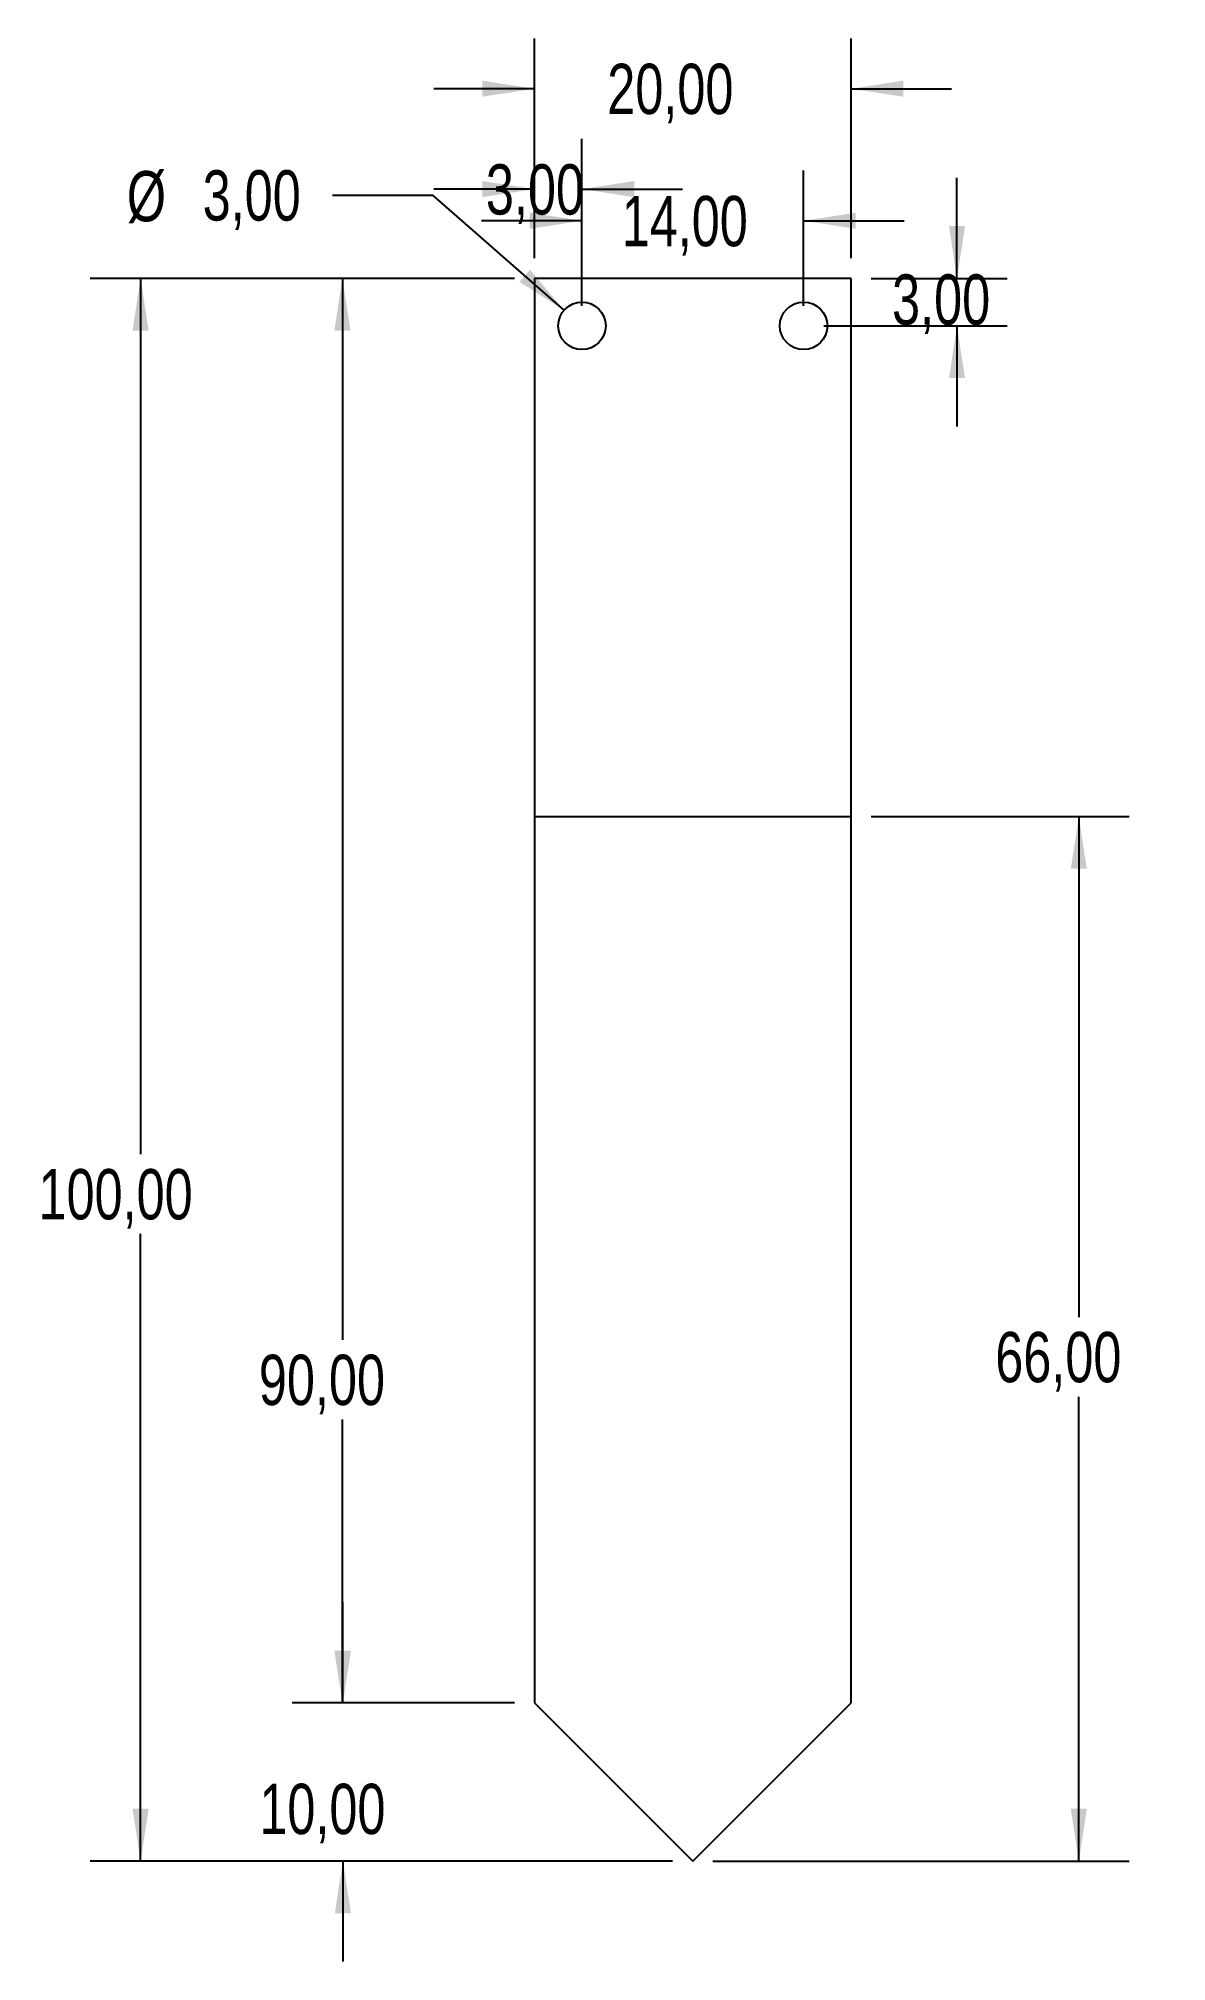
# Model space of a CAD drawing. Header units: millimetres. Extents: x 72 to 143, y 126 to 247.
import ezdxf

# ---------------------------------------------------------------- set-up
doc = ezdxf.new("R2010")
doc.units = ezdxf.units.MM
for name, color, linetype in [('DIMENSIONS', 161, 'Continuous'), ('KEEP_OUT', 6, 'Continuous'), ('TOP_OVERLAY', 2, 'Continuous')]:
    doc.layers.add(name, color=color, linetype=linetype)
doc.styles.add('SLDTEXTSTYLE0', font='TXT', dxfattribs={"width": 0.75})
doc.dimstyles.new('SLDDIMSTYLE0', dxfattribs={"dimtxt": 3.175, "dimasz": 3.302, "dimexe": 0, "dimexo": 0.0625, "dimgap": 0.79375, "dimtad": 0, "dimtih": 1, "dimtoh": 1, "dimrnd": 1e-09, "dimzin": 12, "dimdsep": 46, "dimtxsty": 'SLDTEXTSTYLE0', "dimsah": 1, "dimcen": 0.09, "dimadec": 0, "dimazin": 3, "dimtfac": 1, "dimtofl": 0, "dimtmove": 0, "dimatfit": 3, "dimfxl": 1, "dimfrac": 2, "dimtolj": 1, "dimtzin": 12, "dimarcsym": 0})
doc.dimstyles.new('SLDDIMSTYLE1', dxfattribs={"dimtxt": 3.175, "dimasz": 3.302, "dimexe": 0, "dimexo": 0.0625, "dimgap": 0.79375, "dimtad": 0, "dimtih": 1, "dimtoh": 1, "dimrnd": 1e-09, "dimzin": 12, "dimdsep": 46, "dimtxsty": 'SLDTEXTSTYLE0', "dimsah": 1, "dimcen": 0, "dimadec": 0, "dimazin": 3, "dimtfac": 1, "dimtofl": 0, "dimtmove": 0, "dimatfit": 3, "dimfxl": 1, "dimfrac": 2, "dimtolj": 1, "dimtzin": 12, "dimarcsym": 0})
doc.dimstyles.new('SLDDIMSTYLE2', dxfattribs={"dimtxt": 3.175, "dimasz": 3.302, "dimexe": 0, "dimexo": 0.0625, "dimgap": 0.79375, "dimtad": 0, "dimtih": 1, "dimtoh": 1, "dimrnd": 1e-09, "dimzin": 12, "dimdsep": 46, "dimtxsty": 'SLDTEXTSTYLE0', "dimsah": 1, "dimcen": 0.09, "dimadec": 0, "dimazin": 3, "dimtfac": 1, "dimtmove": 0, "dimatfit": 0, "dimfxl": 1, "dimfrac": 2, "dimtolj": 1, "dimtzin": 12, "dimarcsym": 0})

# ---------------------------------------------------------------- blocks, each defined once
blk = doc.blocks.new('_D')
at = {"layer": 'DIMENSIONS'}
for p, q in [((124.26, 198.17), (140.55, 198.17)), ((137.38, 198.17), (137.38, 166.54)), ((137.38, 132.17), (137.38, 161.5)), ((114.26, 132.17), (140.55, 132.17))]:
    blk.add_line(p, q, dxfattribs=at)
for points in [[(137.38, 198.17), (136.87, 194.87), (137.88, 194.87)], [(137.38, 132.17), (137.88, 135.47), (136.87, 135.47)]]:
    blk.add_solid(points, dxfattribs=at)
at = {"layer": 'DIMENSIONS', "insert": (132.1, 165.6), "char_height": 3.175, "attachment_point": 1, "style": 'SLDTEXTSTYLE0'}
blk.add_mtext('66,00', dxfattribs=at)
blk = doc.blocks.new('_D_1')
at = {"layer": 'DIMENSIONS'}
for p, q in [((101.72, 232.17), (74.93, 232.17)), ((78.11, 232.17), (78.11, 176.84)), ((78.11, 132.17), (78.11, 171.8)), ((111.72, 132.17), (74.93, 132.17))]:
    blk.add_line(p, q, dxfattribs=at)
for points in [[(78.11, 232.17), (77.6, 228.87), (78.62, 228.87)], [(78.11, 132.17), (78.62, 135.47), (77.6, 135.47)]]:
    blk.add_solid(points, dxfattribs=at)
at = {"layer": 'DIMENSIONS', "insert": (71.66, 175.89), "char_height": 3.175, "attachment_point": 1, "style": 'SLDTEXTSTYLE0'}
blk.add_mtext('100,00', dxfattribs=at)
blk = doc.blocks.new('_D_2')
at = {"layer": 'DIMENSIONS'}
for p, q in [((96.59, 237.4), (90.24, 237.4)), ((104.86, 230.16), (96.59, 237.4))]:
    blk.add_line(p, q, dxfattribs=at)
blk.add_solid([(104.86, 230.16), (102.71, 232.71), (102.04, 231.95)], dxfattribs=at)
at = {"layer": 'DIMENSIONS', "char_height": 3.175, "attachment_point": 1, "style": 'SLDTEXTSTYLE0'}
for s, insert in [('%%c', (77.24, 238.95)), ('3,00', (82.03, 239))]:
    blk.add_mtext(s, dxfattribs=dict(at, insert=insert))
blk = doc.blocks.new('_D_3')
at = {"layer": 'DIMENSIONS'}
for p, q in [((102.99, 233.44), (102.99, 247.33)), ((122.99, 233.44), (122.99, 247.33)), ((102.99, 244.15), (96.64, 244.15)), ((122.99, 244.15), (129.34, 244.15))]:
    blk.add_line(p, q, dxfattribs=at)
for points in [[(102.99, 244.15), (99.69, 244.66), (99.69, 243.65)], [(122.99, 244.15), (126.29, 243.65), (126.29, 244.66)]]:
    blk.add_solid(points, dxfattribs=at)
at = {"layer": 'DIMENSIONS', "insert": (107.59, 245.73), "char_height": 3.175, "attachment_point": 1, "style": 'SLDTEXTSTYLE0'}
blk.add_mtext('20,00', dxfattribs=at)
blk = doc.blocks.new('_D_4')
at = {"layer": 'DIMENSIONS'}
for p, q in [((90.89, 142.17), (90.89, 148.52)), ((101.72, 142.17), (87.71, 142.17)), ((111.72, 132.17), (87.71, 132.17)), ((90.89, 132.17), (90.89, 125.82))]:
    blk.add_line(p, q, dxfattribs=at)
for points in [[(90.89, 142.17), (91.4, 145.47), (90.38, 145.47)], [(90.89, 132.17), (90.38, 128.87), (91.4, 128.87)]]:
    blk.add_solid(points, dxfattribs=at)
at = {"layer": 'DIMENSIONS', "insert": (85.61, 137.05), "char_height": 3.175, "attachment_point": 1, "style": 'SLDTEXTSTYLE0'}
blk.add_mtext('10,00', dxfattribs=at)
blk = doc.blocks.new('_D_5')
at = {"layer": 'DIMENSIONS'}
for p, q in [((101.72, 232.17), (87.68, 232.17)), ((90.86, 232.17), (90.86, 165.11)), ((90.86, 142.17), (90.86, 160.07)), ((101.72, 142.17), (87.68, 142.17))]:
    blk.add_line(p, q, dxfattribs=at)
for points in [[(90.86, 232.17), (90.35, 228.87), (91.37, 228.87)], [(90.86, 142.17), (91.37, 145.47), (90.35, 145.47)]]:
    blk.add_solid(points, dxfattribs=at)
at = {"layer": 'DIMENSIONS', "insert": (85.58, 164.16), "char_height": 3.175, "attachment_point": 1, "style": 'SLDTEXTSTYLE0'}
blk.add_mtext('90,00', dxfattribs=at)
blk = doc.blocks.new('_D_6')
at = {"layer": 'DIMENSIONS'}
for p, q in [((105.99, 230.44), (105.99, 238.98)), ((119.99, 230.44), (119.99, 238.98)), ((105.99, 235.81), (99.64, 235.81)), ((119.99, 235.81), (126.34, 235.81))]:
    blk.add_line(p, q, dxfattribs=at)
for points in [[(105.99, 235.81), (102.69, 236.32), (102.69, 235.3)], [(119.99, 235.81), (123.29, 235.3), (123.29, 236.32)]]:
    blk.add_solid(points, dxfattribs=at)
at = {"layer": 'DIMENSIONS', "insert": (108.5, 237.38), "char_height": 3.175, "attachment_point": 1, "style": 'SLDTEXTSTYLE0'}
blk.add_mtext('14,00', dxfattribs=at)
blk = doc.blocks.new('_D_7')
at = {"layer": 'DIMENSIONS'}
for p, q in [((102.99, 233.44), (102.99, 240.99)), ((105.99, 230.44), (105.99, 240.99)), ((102.99, 237.81), (96.64, 237.81)), ((105.99, 237.81), (112.34, 237.81))]:
    blk.add_line(p, q, dxfattribs=at)
for points in [[(102.99, 237.81), (99.69, 238.32), (99.69, 237.3)], [(105.99, 237.81), (109.29, 237.3), (109.29, 238.32)]]:
    blk.add_solid(points, dxfattribs=at)
at = {"layer": 'DIMENSIONS', "insert": (99.92, 239.38), "char_height": 3.175, "attachment_point": 1, "style": 'SLDTEXTSTYLE0'}
blk.add_mtext('3,00', dxfattribs=at)
blk = doc.blocks.new('_D_8')
at = {"layer": 'DIMENSIONS'}
for p, q in [((129.68, 232.17), (129.68, 238.52)), ((124.26, 232.17), (132.86, 232.17)), ((121.26, 229.17), (132.86, 229.17)), ((129.68, 229.17), (129.68, 222.82))]:
    blk.add_line(p, q, dxfattribs=at)
for points in [[(129.68, 232.17), (130.19, 235.47), (129.18, 235.47)], [(129.68, 229.17), (129.18, 225.87), (130.19, 225.87)]]:
    blk.add_solid(points, dxfattribs=at)
at = {"layer": 'DIMENSIONS', "insert": (125.58, 232.42), "char_height": 3.175, "attachment_point": 1, "style": 'SLDTEXTSTYLE0'}
blk.add_mtext('3,00', dxfattribs=at)

msp = doc.modelspace()

# ---------------------------------------------------------------- linework, layer by layer
at = {"layer": 'KEEP_OUT', "linetype": 'Continuous', "lineweight": 25}
for p, q in [((122.991, 232.17), (102.991, 232.17)), ((102.991, 232.17), (102.991, 142.17)), ((122.991, 142.17), (122.991, 232.17)), ((102.991, 142.17), (112.991, 132.17)), ((112.991, 132.17), (122.991, 142.17))]:
    msp.add_line(p, q, dxfattribs=at)
for centre in [(105.991, 229.17), (119.991, 229.17)]:
    msp.add_circle(centre, 1.5, dxfattribs=at)
at = {"layer": 'TOP_OVERLAY'}
msp.add_line((102.991, 198.17), (122.991, 198.17), dxfattribs=at)

# ---------------------------------------------------------------- dimensions: what is measured, and where the dimension line sits
at = {"layer": 'DIMENSIONS'}
for base, p1, p2, picture, middle in [((102.991, 244.155), (122.991, 232.17), (102.991, 232.17), '_D_3', (112.868, 244.155)), ((102.991, 237.812), (105.991, 229.17), (102.991, 232.17), '_D_7', (104.023, 237.812)), ((119.991, 235.808), (105.991, 229.17), (119.991, 229.17), '_D_6', (113.782, 235.808))]:
    dim = msp.add_linear_dim(base=base, p1=p1, p2=p2, dimstyle='SLDDIMSTYLE2', dxfattribs=at)
    dim.commit()
    dim.dimension.update_dxf_attribs({"geometry": picture, "text_midpoint": middle, "dimtype": 160})
dim = msp.add_diameter_dim_2p(p1=(107.12, 228.182), p2=(104.862, 230.158), dimstyle='SLDDIMSTYLE1', dxfattribs=at)
dim.commit()
dim.dimension.update_dxf_attribs({"geometry": '_D_2', "text_midpoint": (83.738, 237.401), "dimtype": 163})
for base, p1, p2, dimstyle, picture, middle in [((129.683, 232.17), (119.991, 229.17), (122.991, 232.17), 'SLDDIMSTYLE2', '_D_8', (129.683, 230.845)), ((78.11, 132.17), (102.991, 232.17), (112.991, 132.17), 'SLDDIMSTYLE0', '_D_1', (78.11, 174.321)), ((90.859, 142.17), (102.991, 232.17), (102.991, 142.17), 'SLDDIMSTYLE0', '_D_5', (90.859, 162.587)), ((137.376, 198.17), (112.991, 132.17), (122.991, 198.17), 'SLDDIMSTYLE0', '_D', (137.376, 164.023)), ((90.888, 132.17), (102.991, 142.17), (112.991, 132.17), 'SLDDIMSTYLE2', '_D_4', (90.888, 135.478))]:
    dim = msp.add_linear_dim(base=base, p1=p1, p2=p2, angle=90, dimstyle=dimstyle, dxfattribs=at)
    dim.commit()
    dim.dimension.update_dxf_attribs({"geometry": picture, "text_midpoint": middle, "dimtype": 160})

doc.saveas('drawing.dxf')
